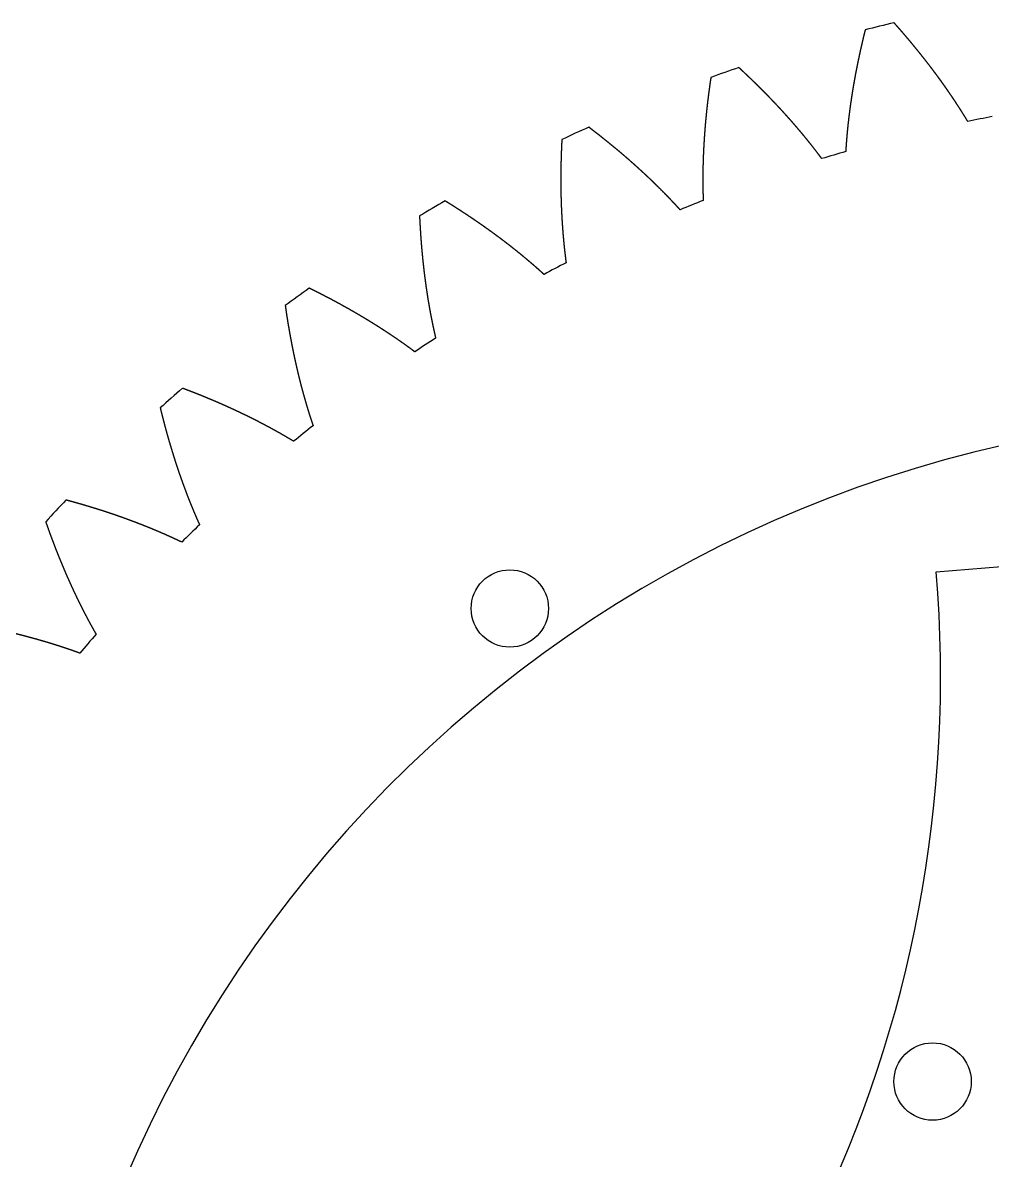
# Model space of a CAD drawing. Header units: millimetres. Extents: x 152 to 351, y -137 to 85.
# Drawn here: x 234.27 to 273.13, y 37.75 to 83.35 of the extents above; entities that cross this region are included whole.
import ezdxf

# ---------------------------------------------------------------- set-up
doc = ezdxf.new("R2010")
doc.units = ezdxf.units.MM
doc.header["$MEASUREMENT"] = 0

msp = doc.modelspace()

# ---------------------------------------------------------------- linework, layer by layer
at = {"linetype": 'Continuous'}
msp.add_line((270.884, 61.336), (274.87, 61.671), dxfattribs=at)
for centre in [(253.792, 59.869), (253.792, 59.869), (270.741, 40.907), (270.741, 40.907)]:
    msp.add_circle(centre, 1.55)
for centre, radius, start, end in [((284.651, 18.155), 67, 103.33771, 104.3546), ((284.651, 18.155), 67, 103.33771, 104.3546), ((284.651, 18.155), 67, 108.87617, 109.89306), ((284.651, 18.155), 67, 108.87617, 109.89306), ((284.651, 18.155), 62.5, 100.61852, 101.53533), ((284.651, 18.155), 62.5, 100.61852, 101.53533), ((284.651, 18.155), 67, 114.41463, 115.43152), ((284.651, 18.155), 67, 114.41463, 115.43152), ((284.651, 18.155), 62.5, 106.15698, 107.07379), ((284.651, 18.155), 62.5, 106.15698, 107.07379), ((284.651, 18.155), 67, 119.95309, 120.96998), ((284.651, 18.155), 67, 119.95309, 120.96998), ((284.651, 18.155), 62.5, 111.69544, 112.61225), ((284.651, 18.155), 62.5, 111.69544, 112.61225), ((284.651, 18.155), 62.5, 117.2339, 118.15072), ((284.651, 18.155), 62.5, 117.2339, 118.15072), ((284.651, 18.155), 67, 125.49156, 126.50844), ((284.651, 18.155), 67, 125.49156, 126.50844), ((284.651, 18.155), 62.5, 122.77236, 123.68918), ((284.651, 18.155), 62.5, 122.77236, 123.68918), ((284.651, 18.155), 67, 131.03002, 132.04691), ((284.651, 18.155), 67, 131.03002, 132.04691), ((284.651, 17.395), 50.25, 4.8012, 180.7351), ((284.651, 17.395), 50.25, 4.8012, 180.7351), ((284.651, 18.155), 62.5, 128.31082, 129.22764), ((284.651, 18.155), 62.5, 128.31082, 129.22764), ((284.651, 18.155), 67, 136.56848, 137.58537), ((284.651, 18.155), 67, 136.56848, 137.58537), ((284.651, 18.155), 62.5, 133.84929, 134.7661), ((284.651, 18.155), 62.5, 133.84929, 134.7661), ((220.811, 57.13), 50.25, 180.7351, 4.8012), ((220.811, 57.13), 50.25, 180.7351, 4.8012), ((284.651, 18.155), 62.5, 139.38775, 140.30456), ((284.651, 18.155), 62.5, 139.38775, 140.30456)]:
    msp.add_arc(centre, radius, start, end)
for points in [[(268.04, 83.063), (268.034, 83.041), (268.023, 82.998), (268.007, 82.932), (267.986, 82.845), (267.959, 82.736), (267.934, 82.627), (267.908, 82.518), (267.883, 82.409), (267.858, 82.3), (267.834, 82.192), (267.81, 82.083), (267.787, 81.974), (267.764, 81.865), (267.741, 81.756), (267.719, 81.647), (267.698, 81.539), (267.676, 81.43), (267.656, 81.321), (267.635, 81.212), (267.615, 81.104), (267.596, 80.995), (267.577, 80.886), (267.558, 80.778), (267.54, 80.669), (267.523, 80.561), (267.506, 80.452), (267.489, 80.344), (267.473, 80.235), (267.457, 80.127), (267.442, 80.019), (267.427, 79.911), (267.413, 79.802), (267.399, 79.694), (267.385, 79.586), (267.373, 79.478), (267.36, 79.37), (267.348, 79.262), (267.337, 79.154), (267.326, 79.046), (267.316, 78.939), (267.306, 78.831), (267.297, 78.723), (267.288, 78.616), (267.28, 78.508), (267.272, 78.401), (267.267, 78.315), (267.263, 78.251), (267.26, 78.208), (267.259, 78.186)], [(268.04, 83.063), (268.034, 83.041), (268.023, 82.998), (268.007, 82.932), (267.986, 82.845), (267.959, 82.736), (267.934, 82.627), (267.908, 82.518), (267.883, 82.409), (267.858, 82.3), (267.834, 82.192), (267.81, 82.083), (267.787, 81.974), (267.764, 81.865), (267.741, 81.756), (267.719, 81.647), (267.698, 81.539), (267.676, 81.43), (267.656, 81.321), (267.635, 81.212), (267.615, 81.104), (267.596, 80.995), (267.577, 80.886), (267.558, 80.778), (267.54, 80.669), (267.523, 80.561), (267.506, 80.452), (267.489, 80.344), (267.473, 80.235), (267.457, 80.127), (267.442, 80.019), (267.427, 79.911), (267.413, 79.802), (267.399, 79.694), (267.385, 79.586), (267.373, 79.478), (267.36, 79.37), (267.348, 79.262), (267.337, 79.154), (267.326, 79.046), (267.316, 78.939), (267.306, 78.831), (267.297, 78.723), (267.288, 78.616), (267.28, 78.508), (267.272, 78.401), (267.267, 78.315), (267.263, 78.251), (267.26, 78.208), (267.259, 78.186)], [(272.152, 79.393), (272.141, 79.411), (272.119, 79.448), (272.086, 79.503), (272.041, 79.576), (271.984, 79.668), (271.927, 79.759), (271.869, 79.85), (271.811, 79.941), (271.752, 80.032), (271.693, 80.123), (271.633, 80.213), (271.573, 80.303), (271.512, 80.393), (271.451, 80.483), (271.39, 80.573), (271.328, 80.663), (271.265, 80.752), (271.202, 80.841), (271.139, 80.93), (271.075, 81.019), (271.011, 81.107), (270.946, 81.196), (270.881, 81.284), (270.815, 81.372), (270.749, 81.46), (270.683, 81.548), (270.616, 81.635), (270.548, 81.723), (270.481, 81.81), (270.413, 81.897), (270.344, 81.984), (270.275, 82.07), (270.206, 82.157), (270.136, 82.243), (270.066, 82.329), (269.995, 82.415), (269.925, 82.501), (269.853, 82.586), (269.782, 82.672), (269.71, 82.757), (269.637, 82.842), (269.564, 82.927), (269.491, 83.011), (269.417, 83.096), (269.343, 83.18), (269.284, 83.247), (269.239, 83.298), (269.209, 83.331), (269.194, 83.348)], [(272.152, 79.393), (272.141, 79.411), (272.119, 79.448), (272.086, 79.503), (272.041, 79.576), (271.984, 79.668), (271.927, 79.759), (271.869, 79.85), (271.811, 79.941), (271.752, 80.032), (271.693, 80.123), (271.633, 80.213), (271.573, 80.303), (271.512, 80.393), (271.451, 80.483), (271.39, 80.573), (271.328, 80.663), (271.265, 80.752), (271.202, 80.841), (271.139, 80.93), (271.075, 81.019), (271.011, 81.107), (270.946, 81.196), (270.881, 81.284), (270.815, 81.372), (270.749, 81.46), (270.683, 81.548), (270.616, 81.635), (270.548, 81.723), (270.481, 81.81), (270.413, 81.897), (270.344, 81.984), (270.275, 82.07), (270.206, 82.157), (270.136, 82.243), (270.066, 82.329), (269.995, 82.415), (269.925, 82.501), (269.853, 82.586), (269.782, 82.672), (269.71, 82.757), (269.637, 82.842), (269.564, 82.927), (269.491, 83.011), (269.417, 83.096), (269.343, 83.18), (269.284, 83.247), (269.239, 83.298), (269.209, 83.331), (269.194, 83.348)], [(266.3, 77.9), (266.288, 77.918), (266.262, 77.952), (266.223, 78.004), (266.171, 78.072), (266.106, 78.158), (266.04, 78.244), (265.974, 78.329), (265.907, 78.414), (265.84, 78.498), (265.773, 78.583), (265.704, 78.667), (265.636, 78.751), (265.567, 78.835), (265.497, 78.918), (265.427, 79.002), (265.357, 79.085), (265.286, 79.168), (265.215, 79.25), (265.143, 79.333), (265.071, 79.415), (264.998, 79.497), (264.925, 79.579), (264.852, 79.66), (264.778, 79.742), (264.704, 79.823), (264.63, 79.904), (264.555, 79.984), (264.479, 80.065), (264.403, 80.145), (264.327, 80.225), (264.251, 80.305), (264.174, 80.385), (264.096, 80.464), (264.019, 80.543), (263.94, 80.622), (263.862, 80.701), (263.783, 80.779), (263.704, 80.857), (263.624, 80.935), (263.544, 81.013), (263.464, 81.091), (263.383, 81.168), (263.302, 81.245), (263.221, 81.322), (263.139, 81.399), (263.073, 81.46), (263.024, 81.506), (262.991, 81.536), (262.974, 81.552)], [(266.3, 77.9), (266.288, 77.918), (266.262, 77.952), (266.223, 78.004), (266.171, 78.072), (266.106, 78.158), (266.04, 78.244), (265.974, 78.329), (265.907, 78.414), (265.84, 78.498), (265.773, 78.583), (265.704, 78.667), (265.636, 78.751), (265.567, 78.835), (265.497, 78.918), (265.427, 79.002), (265.357, 79.085), (265.286, 79.168), (265.215, 79.25), (265.143, 79.333), (265.071, 79.415), (264.998, 79.497), (264.925, 79.579), (264.852, 79.66), (264.778, 79.742), (264.704, 79.823), (264.63, 79.904), (264.555, 79.984), (264.479, 80.065), (264.403, 80.145), (264.327, 80.225), (264.251, 80.305), (264.174, 80.385), (264.096, 80.464), (264.019, 80.543), (263.94, 80.622), (263.862, 80.701), (263.783, 80.779), (263.704, 80.857), (263.624, 80.935), (263.544, 81.013), (263.464, 81.091), (263.383, 81.168), (263.302, 81.245), (263.221, 81.322), (263.139, 81.399), (263.073, 81.46), (263.024, 81.506), (262.991, 81.536), (262.974, 81.552)], [(261.853, 81.157), (261.849, 81.135), (261.843, 81.09), (261.833, 81.024), (261.82, 80.935), (261.804, 80.824), (261.789, 80.713), (261.774, 80.602), (261.76, 80.491), (261.746, 80.38), (261.732, 80.27), (261.719, 80.159), (261.706, 80.048), (261.694, 79.938), (261.682, 79.827), (261.67, 79.717), (261.659, 79.606), (261.649, 79.496), (261.639, 79.386), (261.629, 79.276), (261.619, 79.166), (261.611, 79.056), (261.602, 78.946), (261.594, 78.836), (261.587, 78.726), (261.58, 78.616), (261.573, 78.507), (261.567, 78.397), (261.561, 78.288), (261.556, 78.178), (261.551, 78.069), (261.547, 77.96), (261.543, 77.851), (261.54, 77.742), (261.537, 77.633), (261.535, 77.524), (261.533, 77.416), (261.531, 77.307), (261.531, 77.199), (261.53, 77.09), (261.53, 76.982), (261.531, 76.874), (261.532, 76.766), (261.534, 76.658), (261.536, 76.55), (261.539, 76.442), (261.541, 76.356), (261.544, 76.292), (261.545, 76.249), (261.546, 76.228)], [(261.853, 81.157), (261.849, 81.135), (261.843, 81.09), (261.833, 81.024), (261.82, 80.935), (261.804, 80.824), (261.789, 80.713), (261.774, 80.602), (261.76, 80.491), (261.746, 80.38), (261.732, 80.27), (261.719, 80.159), (261.706, 80.048), (261.694, 79.938), (261.682, 79.827), (261.67, 79.717), (261.659, 79.606), (261.649, 79.496), (261.639, 79.386), (261.629, 79.276), (261.619, 79.166), (261.611, 79.056), (261.602, 78.946), (261.594, 78.836), (261.587, 78.726), (261.58, 78.616), (261.573, 78.507), (261.567, 78.397), (261.561, 78.288), (261.556, 78.178), (261.551, 78.069), (261.547, 77.96), (261.543, 77.851), (261.54, 77.742), (261.537, 77.633), (261.535, 77.524), (261.533, 77.416), (261.531, 77.307), (261.531, 77.199), (261.53, 77.09), (261.53, 76.982), (261.531, 76.874), (261.532, 76.766), (261.534, 76.658), (261.536, 76.55), (261.539, 76.442), (261.541, 76.356), (261.544, 76.292), (261.545, 76.249), (261.546, 76.228)], [(260.62, 75.85), (260.605, 75.866), (260.576, 75.898), (260.533, 75.946), (260.475, 76.009), (260.402, 76.088), (260.328, 76.167), (260.254, 76.245), (260.179, 76.323), (260.104, 76.401), (260.029, 76.479), (259.953, 76.556), (259.876, 76.633), (259.799, 76.71), (259.722, 76.786), (259.644, 76.862), (259.566, 76.938), (259.488, 77.014), (259.409, 77.089), (259.33, 77.165), (259.25, 77.239), (259.17, 77.314), (259.089, 77.388), (259.008, 77.463), (258.927, 77.536), (258.845, 77.61), (258.763, 77.683), (258.681, 77.756), (258.598, 77.829), (258.515, 77.902), (258.431, 77.974), (258.347, 78.046), (258.263, 78.118), (258.179, 78.189), (258.094, 78.26), (258.008, 78.331), (257.922, 78.402), (257.836, 78.473), (257.75, 78.543), (257.663, 78.613), (257.576, 78.683), (257.489, 78.752), (257.401, 78.821), (257.313, 78.89), (257.224, 78.959), (257.136, 79.028), (257.064, 79.082), (257.011, 79.123), (256.975, 79.15), (256.957, 79.164)], [(260.62, 75.85), (260.605, 75.866), (260.576, 75.898), (260.533, 75.946), (260.475, 76.009), (260.402, 76.088), (260.328, 76.167), (260.254, 76.245), (260.179, 76.323), (260.104, 76.401), (260.029, 76.479), (259.953, 76.556), (259.876, 76.633), (259.799, 76.71), (259.722, 76.786), (259.644, 76.862), (259.566, 76.938), (259.488, 77.014), (259.409, 77.089), (259.33, 77.165), (259.25, 77.239), (259.17, 77.314), (259.089, 77.388), (259.008, 77.463), (258.927, 77.536), (258.845, 77.61), (258.763, 77.683), (258.681, 77.756), (258.598, 77.829), (258.515, 77.902), (258.431, 77.974), (258.347, 78.046), (258.263, 78.118), (258.179, 78.189), (258.094, 78.26), (258.008, 78.331), (257.922, 78.402), (257.836, 78.473), (257.75, 78.543), (257.663, 78.613), (257.576, 78.683), (257.489, 78.752), (257.401, 78.821), (257.313, 78.89), (257.224, 78.959), (257.136, 79.028), (257.064, 79.082), (257.011, 79.123), (256.975, 79.15), (256.957, 79.164)], [(255.879, 78.663), (255.877, 78.64), (255.875, 78.595), (255.872, 78.528), (255.867, 78.438), (255.863, 78.326), (255.858, 78.214), (255.854, 78.103), (255.85, 77.991), (255.847, 77.879), (255.844, 77.768), (255.842, 77.656), (255.84, 77.545), (255.838, 77.434), (255.837, 77.323), (255.836, 77.211), (255.836, 77.101), (255.836, 76.99), (255.836, 76.879), (255.837, 76.768), (255.839, 76.658), (255.84, 76.548), (255.843, 76.437), (255.845, 76.327), (255.848, 76.217), (255.852, 76.107), (255.856, 75.998), (255.86, 75.888), (255.865, 75.779), (255.871, 75.669), (255.877, 75.56), (255.883, 75.451), (255.89, 75.342), (255.897, 75.233), (255.905, 75.125), (255.913, 75.016), (255.921, 74.908), (255.93, 74.8), (255.94, 74.691), (255.95, 74.584), (255.961, 74.476), (255.972, 74.368), (255.983, 74.261), (255.995, 74.154), (256.008, 74.047), (256.021, 73.94), (256.032, 73.854), (256.04, 73.79), (256.046, 73.748), (256.049, 73.727)], [(255.879, 78.663), (255.877, 78.64), (255.875, 78.595), (255.872, 78.528), (255.867, 78.438), (255.863, 78.326), (255.858, 78.214), (255.854, 78.103), (255.85, 77.991), (255.847, 77.879), (255.844, 77.768), (255.842, 77.656), (255.84, 77.545), (255.838, 77.434), (255.837, 77.323), (255.836, 77.211), (255.836, 77.101), (255.836, 76.99), (255.836, 76.879), (255.837, 76.768), (255.839, 76.658), (255.84, 76.548), (255.843, 76.437), (255.845, 76.327), (255.848, 76.217), (255.852, 76.107), (255.856, 75.998), (255.86, 75.888), (255.865, 75.779), (255.871, 75.669), (255.877, 75.56), (255.883, 75.451), (255.89, 75.342), (255.897, 75.233), (255.905, 75.125), (255.913, 75.016), (255.921, 74.908), (255.93, 74.8), (255.94, 74.691), (255.95, 74.584), (255.961, 74.476), (255.972, 74.368), (255.983, 74.261), (255.995, 74.154), (256.008, 74.047), (256.021, 73.94), (256.032, 73.854), (256.04, 73.79), (256.046, 73.748), (256.049, 73.727)], [(255.164, 73.262), (255.148, 73.276), (255.116, 73.305), (255.068, 73.348), (255.004, 73.406), (254.923, 73.477), (254.843, 73.549), (254.761, 73.619), (254.679, 73.69), (254.597, 73.76), (254.514, 73.83), (254.431, 73.9), (254.348, 73.969), (254.264, 74.038), (254.18, 74.107), (254.095, 74.175), (254.01, 74.243), (253.925, 74.311), (253.839, 74.378), (253.753, 74.445), (253.666, 74.512), (253.579, 74.579), (253.492, 74.645), (253.404, 74.711), (253.316, 74.776), (253.228, 74.842), (253.139, 74.907), (253.05, 74.972), (252.96, 75.036), (252.871, 75.1), (252.78, 75.164), (252.69, 75.228), (252.599, 75.291), (252.508, 75.354), (252.416, 75.417), (252.325, 75.479), (252.233, 75.541), (252.14, 75.603), (252.047, 75.665), (251.954, 75.726), (251.861, 75.787), (251.767, 75.848), (251.673, 75.908), (251.579, 75.968), (251.484, 76.028), (251.389, 76.088), (251.313, 76.135), (251.255, 76.171), (251.217, 76.194), (251.198, 76.206)], [(255.164, 73.262), (255.148, 73.276), (255.116, 73.305), (255.068, 73.348), (255.004, 73.406), (254.923, 73.477), (254.843, 73.549), (254.761, 73.619), (254.679, 73.69), (254.597, 73.76), (254.514, 73.83), (254.431, 73.9), (254.348, 73.969), (254.264, 74.038), (254.18, 74.107), (254.095, 74.175), (254.01, 74.243), (253.925, 74.311), (253.839, 74.378), (253.753, 74.445), (253.666, 74.512), (253.579, 74.579), (253.492, 74.645), (253.404, 74.711), (253.316, 74.776), (253.228, 74.842), (253.139, 74.907), (253.05, 74.972), (252.96, 75.036), (252.871, 75.1), (252.78, 75.164), (252.69, 75.228), (252.599, 75.291), (252.508, 75.354), (252.416, 75.417), (252.325, 75.479), (252.233, 75.541), (252.14, 75.603), (252.047, 75.665), (251.954, 75.726), (251.861, 75.787), (251.767, 75.848), (251.673, 75.908), (251.579, 75.968), (251.484, 76.028), (251.389, 76.088), (251.313, 76.135), (251.255, 76.171), (251.217, 76.194), (251.198, 76.206)], [(250.173, 75.603), (250.174, 75.581), (250.176, 75.536), (250.179, 75.469), (250.184, 75.379), (250.19, 75.267), (250.196, 75.155), (250.203, 75.043), (250.21, 74.932), (250.217, 74.82), (250.225, 74.709), (250.234, 74.598), (250.242, 74.487), (250.251, 74.376), (250.261, 74.265), (250.271, 74.155), (250.281, 74.044), (250.292, 73.934), (250.303, 73.824), (250.315, 73.714), (250.327, 73.604), (250.339, 73.494), (250.352, 73.385), (250.365, 73.276), (250.379, 73.166), (250.393, 73.057), (250.408, 72.949), (250.423, 72.84), (250.438, 72.731), (250.454, 72.623), (250.471, 72.515), (250.487, 72.407), (250.505, 72.299), (250.522, 72.192), (250.54, 72.084), (250.559, 71.977), (250.578, 71.87), (250.597, 71.763), (250.617, 71.657), (250.638, 71.55), (250.659, 71.444), (250.68, 71.338), (250.702, 71.232), (250.725, 71.127), (250.747, 71.021), (250.771, 70.916), (250.79, 70.832), (250.804, 70.769), (250.814, 70.728), (250.819, 70.707)], [(250.173, 75.603), (250.174, 75.581), (250.176, 75.536), (250.179, 75.469), (250.184, 75.379), (250.19, 75.267), (250.196, 75.155), (250.203, 75.043), (250.21, 74.932), (250.217, 74.82), (250.225, 74.709), (250.234, 74.598), (250.242, 74.487), (250.251, 74.376), (250.261, 74.265), (250.271, 74.155), (250.281, 74.044), (250.292, 73.934), (250.303, 73.824), (250.315, 73.714), (250.327, 73.604), (250.339, 73.494), (250.352, 73.385), (250.365, 73.276), (250.379, 73.166), (250.393, 73.057), (250.408, 72.949), (250.423, 72.84), (250.438, 72.731), (250.454, 72.623), (250.471, 72.515), (250.487, 72.407), (250.505, 72.299), (250.522, 72.192), (250.54, 72.084), (250.559, 71.977), (250.578, 71.87), (250.597, 71.763), (250.617, 71.657), (250.638, 71.55), (250.659, 71.444), (250.68, 71.338), (250.702, 71.232), (250.725, 71.127), (250.747, 71.021), (250.771, 70.916), (250.79, 70.832), (250.804, 70.769), (250.814, 70.728), (250.819, 70.707)], [(249.983, 70.159), (249.965, 70.172), (249.931, 70.197), (249.879, 70.236), (249.81, 70.287), (249.723, 70.35), (249.635, 70.413), (249.548, 70.476), (249.459, 70.538), (249.371, 70.6), (249.282, 70.662), (249.192, 70.723), (249.103, 70.784), (249.012, 70.844), (248.922, 70.905), (248.831, 70.964), (248.74, 71.024), (248.648, 71.083), (248.556, 71.142), (248.464, 71.2), (248.371, 71.259), (248.278, 71.316), (248.185, 71.374), (248.092, 71.431), (247.998, 71.488), (247.903, 71.544), (247.809, 71.601), (247.714, 71.656), (247.618, 71.712), (247.523, 71.767), (247.427, 71.822), (247.331, 71.877), (247.234, 71.931), (247.138, 71.985), (247.04, 72.038), (246.943, 72.092), (246.845, 72.145), (246.747, 72.197), (246.649, 72.25), (246.55, 72.302), (246.452, 72.353), (246.352, 72.405), (246.253, 72.456), (246.153, 72.507), (246.053, 72.557), (245.953, 72.607), (245.873, 72.647), (245.812, 72.677), (245.772, 72.697), (245.752, 72.706)], [(249.983, 70.159), (249.965, 70.172), (249.931, 70.197), (249.879, 70.236), (249.81, 70.287), (249.723, 70.35), (249.635, 70.413), (249.548, 70.476), (249.459, 70.538), (249.371, 70.6), (249.282, 70.662), (249.192, 70.723), (249.103, 70.784), (249.012, 70.844), (248.922, 70.905), (248.831, 70.964), (248.74, 71.024), (248.648, 71.083), (248.556, 71.142), (248.464, 71.2), (248.371, 71.259), (248.278, 71.316), (248.185, 71.374), (248.092, 71.431), (247.998, 71.488), (247.903, 71.544), (247.809, 71.601), (247.714, 71.656), (247.618, 71.712), (247.523, 71.767), (247.427, 71.822), (247.331, 71.877), (247.234, 71.931), (247.138, 71.985), (247.04, 72.038), (246.943, 72.092), (246.845, 72.145), (246.747, 72.197), (246.649, 72.25), (246.55, 72.302), (246.452, 72.353), (246.352, 72.405), (246.253, 72.456), (246.153, 72.507), (246.053, 72.557), (245.953, 72.607), (245.873, 72.647), (245.812, 72.677), (245.772, 72.697), (245.752, 72.706)], [(244.789, 72.008), (244.793, 71.985), (244.799, 71.941), (244.809, 71.874), (244.822, 71.785), (244.838, 71.674), (244.855, 71.564), (244.873, 71.453), (244.891, 71.343), (244.909, 71.233), (244.928, 71.123), (244.947, 71.013), (244.966, 70.903), (244.986, 70.794), (245.006, 70.684), (245.027, 70.575), (245.048, 70.466), (245.069, 70.358), (245.091, 70.249), (245.113, 70.141), (245.135, 70.033), (245.158, 69.925), (245.182, 69.817), (245.206, 69.709), (245.23, 69.602), (245.254, 69.495), (245.279, 69.388), (245.305, 69.281), (245.331, 69.175), (245.357, 69.068), (245.384, 68.962), (245.411, 68.857), (245.438, 68.751), (245.466, 68.646), (245.495, 68.54), (245.524, 68.435), (245.553, 68.331), (245.583, 68.226), (245.613, 68.122), (245.643, 68.018), (245.674, 67.915), (245.706, 67.811), (245.738, 67.708), (245.77, 67.605), (245.803, 67.502), (245.837, 67.4), (245.864, 67.318), (245.884, 67.257), (245.898, 67.217), (245.905, 67.196)], [(244.789, 72.008), (244.793, 71.985), (244.799, 71.941), (244.809, 71.874), (244.822, 71.785), (244.838, 71.674), (244.855, 71.564), (244.873, 71.453), (244.891, 71.343), (244.909, 71.233), (244.928, 71.123), (244.947, 71.013), (244.966, 70.903), (244.986, 70.794), (245.006, 70.684), (245.027, 70.575), (245.048, 70.466), (245.069, 70.358), (245.091, 70.249), (245.113, 70.141), (245.135, 70.033), (245.158, 69.925), (245.182, 69.817), (245.206, 69.709), (245.23, 69.602), (245.254, 69.495), (245.279, 69.388), (245.305, 69.281), (245.331, 69.175), (245.357, 69.068), (245.384, 68.962), (245.411, 68.857), (245.438, 68.751), (245.466, 68.646), (245.495, 68.54), (245.524, 68.435), (245.553, 68.331), (245.583, 68.226), (245.613, 68.122), (245.643, 68.018), (245.674, 67.915), (245.706, 67.811), (245.738, 67.708), (245.77, 67.605), (245.803, 67.502), (245.837, 67.4), (245.864, 67.318), (245.884, 67.257), (245.898, 67.217), (245.905, 67.196)], [(245.125, 66.57), (245.107, 66.581), (245.07, 66.603), (245.015, 66.637), (244.941, 66.681), (244.848, 66.735), (244.755, 66.79), (244.662, 66.844), (244.568, 66.897), (244.474, 66.95), (244.379, 67.003), (244.284, 67.055), (244.189, 67.107), (244.094, 67.159), (243.998, 67.21), (243.901, 67.261), (243.805, 67.311), (243.708, 67.361), (243.611, 67.411), (243.513, 67.46), (243.416, 67.509), (243.317, 67.558), (243.219, 67.606), (243.12, 67.654), (243.021, 67.701), (242.922, 67.749), (242.822, 67.795), (242.723, 67.842), (242.622, 67.888), (242.522, 67.934), (242.421, 67.979), (242.32, 68.024), (242.219, 68.069), (242.117, 68.113), (242.015, 68.157), (241.913, 68.201), (241.811, 68.244), (241.708, 68.287), (241.606, 68.329), (241.502, 68.372), (241.399, 68.414), (241.295, 68.455), (241.191, 68.496), (241.087, 68.537), (240.983, 68.578), (240.878, 68.618), (240.794, 68.65), (240.731, 68.674), (240.689, 68.69), (240.668, 68.697)], [(245.125, 66.57), (245.107, 66.581), (245.07, 66.603), (245.015, 66.637), (244.941, 66.681), (244.848, 66.735), (244.755, 66.79), (244.662, 66.844), (244.568, 66.897), (244.474, 66.95), (244.379, 67.003), (244.284, 67.055), (244.189, 67.107), (244.094, 67.159), (243.998, 67.21), (243.901, 67.261), (243.805, 67.311), (243.708, 67.361), (243.611, 67.411), (243.513, 67.46), (243.416, 67.509), (243.317, 67.558), (243.219, 67.606), (243.12, 67.654), (243.021, 67.701), (242.922, 67.749), (242.822, 67.795), (242.723, 67.842), (242.622, 67.888), (242.522, 67.934), (242.421, 67.979), (242.32, 68.024), (242.219, 68.069), (242.117, 68.113), (242.015, 68.157), (241.913, 68.201), (241.811, 68.244), (241.708, 68.287), (241.606, 68.329), (241.502, 68.372), (241.399, 68.414), (241.295, 68.455), (241.191, 68.496), (241.087, 68.537), (240.983, 68.578), (240.878, 68.618), (240.794, 68.65), (240.731, 68.674), (240.689, 68.69), (240.668, 68.697)], [(239.778, 67.909), (239.783, 67.887), (239.794, 67.843), (239.81, 67.778), (239.832, 67.691), (239.859, 67.582), (239.887, 67.474), (239.915, 67.365), (239.943, 67.257), (239.972, 67.149), (240.001, 67.042), (240.03, 66.934), (240.06, 66.827), (240.091, 66.72), (240.121, 66.613), (240.152, 66.506), (240.184, 66.4), (240.215, 66.294), (240.248, 66.188), (240.28, 66.082), (240.313, 65.977), (240.346, 65.871), (240.38, 65.766), (240.414, 65.662), (240.448, 65.557), (240.483, 65.453), (240.518, 65.349), (240.554, 65.245), (240.59, 65.142), (240.626, 65.038), (240.663, 64.935), (240.7, 64.833), (240.738, 64.73), (240.776, 64.628), (240.815, 64.526), (240.853, 64.424), (240.893, 64.323), (240.932, 64.222), (240.972, 64.121), (241.013, 64.021), (241.054, 63.92), (241.095, 63.821), (241.137, 63.721), (241.179, 63.622), (241.222, 63.523), (241.265, 63.424), (241.3, 63.345), (241.326, 63.287), (241.344, 63.247), (241.353, 63.228)], [(239.778, 67.909), (239.783, 67.887), (239.794, 67.843), (239.81, 67.778), (239.832, 67.691), (239.859, 67.582), (239.887, 67.474), (239.915, 67.365), (239.943, 67.257), (239.972, 67.149), (240.001, 67.042), (240.03, 66.934), (240.06, 66.827), (240.091, 66.72), (240.121, 66.613), (240.152, 66.506), (240.184, 66.4), (240.215, 66.294), (240.248, 66.188), (240.28, 66.082), (240.313, 65.977), (240.346, 65.871), (240.38, 65.766), (240.414, 65.662), (240.448, 65.557), (240.483, 65.453), (240.518, 65.349), (240.554, 65.245), (240.59, 65.142), (240.626, 65.038), (240.663, 64.935), (240.7, 64.833), (240.738, 64.73), (240.776, 64.628), (240.815, 64.526), (240.853, 64.424), (240.893, 64.323), (240.932, 64.222), (240.972, 64.121), (241.013, 64.021), (241.054, 63.92), (241.095, 63.821), (241.137, 63.721), (241.179, 63.622), (241.222, 63.523), (241.265, 63.424), (241.3, 63.345), (241.326, 63.287), (241.344, 63.247), (241.353, 63.228)], [(240.637, 62.529), (240.618, 62.539), (240.579, 62.557), (240.521, 62.585), (240.443, 62.622), (240.345, 62.667), (240.248, 62.712), (240.149, 62.757), (240.051, 62.801), (239.952, 62.845), (239.853, 62.888), (239.753, 62.931), (239.653, 62.974), (239.553, 63.016), (239.453, 63.057), (239.352, 63.099), (239.251, 63.14), (239.15, 63.18), (239.049, 63.22), (238.947, 63.26), (238.845, 63.299), (238.742, 63.338), (238.64, 63.376), (238.537, 63.415), (238.434, 63.452), (238.33, 63.49), (238.227, 63.527), (238.123, 63.563), (238.019, 63.599), (237.914, 63.635), (237.81, 63.671), (237.705, 63.706), (237.6, 63.74), (237.494, 63.775), (237.389, 63.809), (237.283, 63.842), (237.177, 63.875), (237.07, 63.908), (236.964, 63.941), (236.857, 63.973), (236.75, 64.005), (236.643, 64.036), (236.536, 64.067), (236.428, 64.098), (236.32, 64.128), (236.212, 64.158), (236.126, 64.182), (236.061, 64.199), (236.017, 64.211), (235.995, 64.217)], [(240.637, 62.529), (240.618, 62.539), (240.579, 62.557), (240.521, 62.585), (240.443, 62.622), (240.345, 62.667), (240.248, 62.712), (240.149, 62.757), (240.051, 62.801), (239.952, 62.845), (239.853, 62.888), (239.753, 62.931), (239.653, 62.974), (239.553, 63.016), (239.453, 63.057), (239.352, 63.099), (239.251, 63.14), (239.15, 63.18), (239.049, 63.22), (238.947, 63.26), (238.845, 63.299), (238.742, 63.338), (238.64, 63.376), (238.537, 63.415), (238.434, 63.452), (238.33, 63.49), (238.227, 63.527), (238.123, 63.563), (238.019, 63.599), (237.914, 63.635), (237.81, 63.671), (237.705, 63.706), (237.6, 63.74), (237.494, 63.775), (237.389, 63.809), (237.283, 63.842), (237.177, 63.875), (237.07, 63.908), (236.964, 63.941), (236.857, 63.973), (236.75, 64.005), (236.643, 64.036), (236.536, 64.067), (236.428, 64.098), (236.32, 64.128), (236.212, 64.158), (236.126, 64.182), (236.061, 64.199), (236.017, 64.211), (235.995, 64.217)], [(235.186, 63.346), (235.193, 63.325), (235.208, 63.282), (235.23, 63.219), (235.26, 63.134), (235.298, 63.028), (235.336, 62.923), (235.374, 62.818), (235.413, 62.713), (235.452, 62.608), (235.491, 62.504), (235.531, 62.4), (235.571, 62.296), (235.611, 62.192), (235.652, 62.089), (235.693, 61.986), (235.735, 61.883), (235.777, 61.78), (235.819, 61.678), (235.862, 61.576), (235.904, 61.474), (235.948, 61.373), (235.991, 61.271), (236.035, 61.17), (236.08, 61.07), (236.125, 60.969), (236.17, 60.869), (236.215, 60.769), (236.261, 60.67), (236.307, 60.571), (236.354, 60.472), (236.401, 60.373), (236.448, 60.275), (236.496, 60.177), (236.544, 60.079), (236.592, 59.981), (236.641, 59.884), (236.69, 59.788), (236.74, 59.691), (236.79, 59.595), (236.84, 59.499), (236.891, 59.404), (236.942, 59.309), (236.994, 59.214), (237.046, 59.119), (237.099, 59.025), (237.141, 58.95), (237.173, 58.894), (237.194, 58.857), (237.205, 58.839)], [(235.186, 63.346), (235.193, 63.325), (235.208, 63.282), (235.23, 63.219), (235.26, 63.134), (235.298, 63.028), (235.336, 62.923), (235.374, 62.818), (235.413, 62.713), (235.452, 62.608), (235.491, 62.504), (235.531, 62.4), (235.571, 62.296), (235.611, 62.192), (235.652, 62.089), (235.693, 61.986), (235.735, 61.883), (235.777, 61.78), (235.819, 61.678), (235.862, 61.576), (235.904, 61.474), (235.948, 61.373), (235.991, 61.271), (236.035, 61.17), (236.08, 61.07), (236.125, 60.969), (236.17, 60.869), (236.215, 60.769), (236.261, 60.67), (236.307, 60.571), (236.354, 60.472), (236.401, 60.373), (236.448, 60.275), (236.496, 60.177), (236.544, 60.079), (236.592, 59.981), (236.641, 59.884), (236.69, 59.788), (236.74, 59.691), (236.79, 59.595), (236.84, 59.499), (236.891, 59.404), (236.942, 59.309), (236.994, 59.214), (237.046, 59.119), (237.099, 59.025), (237.141, 58.95), (237.173, 58.894), (237.194, 58.857), (237.205, 58.839)], [(236.56, 58.074), (236.54, 58.082), (236.499, 58.096), (236.439, 58.118), (236.358, 58.147), (236.256, 58.183), (236.154, 58.219), (236.052, 58.254), (235.95, 58.288), (235.847, 58.322), (235.744, 58.356), (235.641, 58.389), (235.538, 58.422), (235.434, 58.454), (235.33, 58.486), (235.226, 58.517), (235.122, 58.548), (235.017, 58.578), (234.912, 58.609), (234.807, 58.638), (234.701, 58.667), (234.596, 58.696), (234.49, 58.725), (234.384, 58.753), (234.278, 58.78), (234.171, 58.807), (234.064, 58.834), (233.957, 58.861), (233.85, 58.887), (233.743, 58.912), (233.635, 58.937), (233.528, 58.962), (233.42, 58.986), (233.311, 59.01), (233.203, 59.034), (233.094, 59.057), (232.986, 59.08), (232.877, 59.103), (232.768, 59.125), (232.658, 59.146), (232.549, 59.167), (232.439, 59.188), (232.329, 59.209), (232.219, 59.229), (232.109, 59.249), (231.998, 59.268), (231.91, 59.283), (231.843, 59.295), (231.799, 59.302), (231.777, 59.306)], [(236.56, 58.074), (236.54, 58.082), (236.499, 58.096), (236.439, 58.118), (236.358, 58.147), (236.256, 58.183), (236.154, 58.219), (236.052, 58.254), (235.95, 58.288), (235.847, 58.322), (235.744, 58.356), (235.641, 58.389), (235.538, 58.422), (235.434, 58.454), (235.33, 58.486), (235.226, 58.517), (235.122, 58.548), (235.017, 58.578), (234.912, 58.609), (234.807, 58.638), (234.701, 58.667), (234.596, 58.696), (234.49, 58.725), (234.384, 58.753), (234.278, 58.78), (234.171, 58.807), (234.064, 58.834), (233.957, 58.861), (233.85, 58.887), (233.743, 58.912), (233.635, 58.937), (233.528, 58.962), (233.42, 58.986), (233.311, 59.01), (233.203, 59.034), (233.094, 59.057), (232.986, 59.08), (232.877, 59.103), (232.768, 59.125), (232.658, 59.146), (232.549, 59.167), (232.439, 59.188), (232.329, 59.209), (232.219, 59.229), (232.109, 59.249), (231.998, 59.268), (231.91, 59.283), (231.843, 59.295), (231.799, 59.302), (231.777, 59.306)]]:
    msp.add_open_spline(points, degree=5)

doc.saveas('drawing.dxf')
